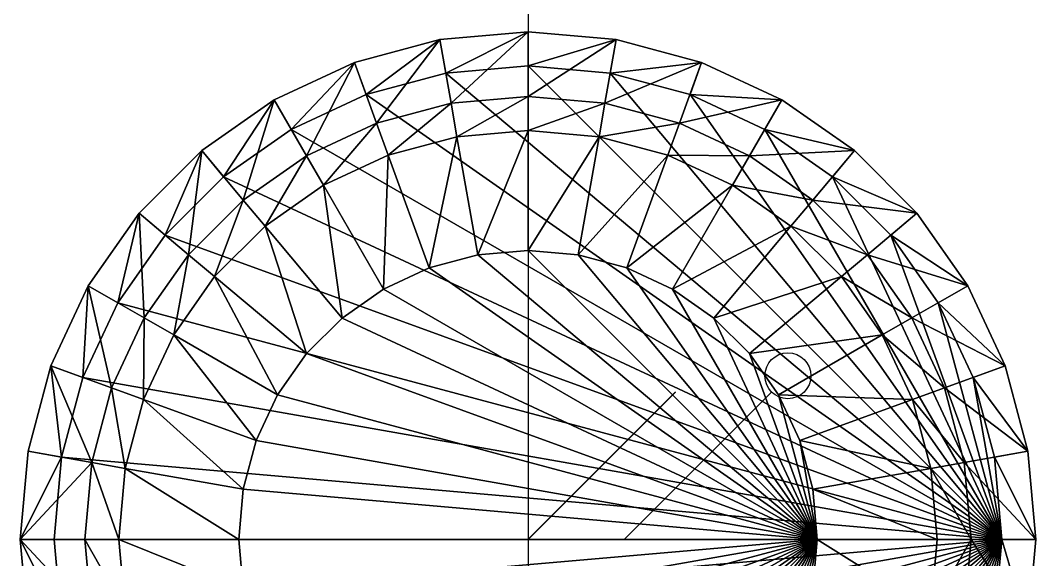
# Model space of a CAD drawing. Extents: x -9 to 600, y -23 to 65.
# Drawn here: x 271.93 to 272.527, y 33.172 to 33.489 of the extents above; entities that cross this region are included whole.
import ezdxf

# ---------------------------------------------------------------- set-up
doc = ezdxf.new("R2010")
doc.units = 0
doc.header["$LTSCALE"] = 0.8
doc.header["$MEASUREMENT"] = 0
doc.layers.get('0').update_dxf_attribs({"color": 3, "linetype": 'CONTINUOUS'})
for name, color, linetype in [('0_FIOS', 3, 'CONTINUOUS'), ('FILAMENTOS', 4, 'CONTINUOUS'), ('ilum', 2, 'CONTINUOUS'), ('iluminação', 2, 'CONTINUOUS')]:
    doc.layers.add(name, color=color, linetype=linetype)
doc.layers.add('DLX_LUM', color=7, linetype='CONTINUOUS', true_color=0xffd400)

# ---------------------------------------------------------------- blocks, each defined once
blk = doc.blocks.new('4393_1_0')
mesh = blk.add_polyface()
corners = [(-0.04836, 0.27427, 0.002), (-0.09525, 0.2617, 0.002), (-0.04836, 0.27427), (0, 0.2785, 0.002), (-0.04836, 0.27427, 0.002), (0, 0.2785), (-0.09525, 0.2617), (-0.09525, 0.2617, 0.002), (-0.13925, 0.24119, 0.002), (-0.04836, 0.27427), (0, 0.2785), (-0.04836, 0.27427, 0.002), (-0.09525, 0.2617), (-0.04836, 0.27427), (-0.09525, 0.2617, 0.002), (-0.13925, 0.24119), (-0.09525, 0.2617), (-0.13925, 0.24119, 0.002), (-0.0891, 0.24479, 0.02), (-0.0891, 0.24479, 0.01), (-0.13025, 0.2256, 0.02), (-0.04524, 0.25654, 0.02), (-0.04524, 0.25654, 0.01), (-0.0891, 0.24479, 0.02), (0, 0.2605, 0.02), (0, 0.2605, 0.01), (-0.04524, 0.25654, 0.02), (-0.04524, 0.25654, 0.01), (-0.04524, 0.25654, 0.02), (0, 0.2605, 0.01), (-0.0891, 0.24479, 0.01), (-0.0891, 0.24479, 0.02), (-0.04524, 0.25654, 0.01), (0, 0.2605, 0.02), (-0.04176, 0.23685, 0.02), (0, 0.2405, 0.02), (-0.04524, 0.25654, 0.02), (-0.08226, 0.226, 0.02), (-0.04176, 0.23685, 0.02), (-0.04524, 0.25654, 0.02), (-0.04176, 0.23685, 0.02), (0, 0.2605, 0.02), (-0.0891, 0.24479, 0.02), (-0.08226, 0.226, 0.02), (-0.04524, 0.25654, 0.02), (-0.14925, 0.25851, 0.01), (-0.14925, 0.25851), (-0.19187, 0.22866, 0.01), (-0.10209, 0.2805, 0.01), (-0.10209, 0.2805), (-0.14925, 0.25851, 0.01), (-0.05183, 0.29397, 0.01), (-0.05183, 0.29397), (-0.10209, 0.2805, 0.01), (0, 0.2985, 0.01), (0, 0.2985), (-0.05183, 0.29397, 0.01), (-0.05183, 0.29397), (-0.05183, 0.29397, 0.01), (0, 0.2985), (-0.10209, 0.2805), (-0.10209, 0.2805, 0.01), (-0.05183, 0.29397), (-0.14925, 0.25851), (-0.14925, 0.25851, 0.01), (-0.10209, 0.2805), (0, 0.2985, 0.01), (-0.04524, 0.25654, 0.01), (0, 0.2605, 0.01), (-0.05183, 0.29397, 0.01), (-0.0891, 0.24479, 0.01), (-0.04524, 0.25654, 0.01), (-0.10209, 0.2805, 0.01), (-0.13025, 0.2256, 0.01), (-0.0891, 0.24479, 0.01), (-0.05183, 0.29397, 0.01), (-0.04524, 0.25654, 0.01), (0, 0.2985, 0.01), (-0.10209, 0.2805, 0.01), (-0.0891, 0.24479, 0.01), (-0.05183, 0.29397, 0.01), (-0.14925, 0.25851, 0.01), (-0.13025, 0.2256, 0.01), (-0.10209, 0.2805, 0.01), (0, 0.2985), (0, 0.2785), (-0.04836, 0.27427), (-0.05183, 0.29397), (-0.04836, 0.27427), (-0.09525, 0.2617), (-0.10209, 0.2805), (-0.09525, 0.2617), (-0.13925, 0.24119), (-0.05183, 0.29397), (0, 0.2985), (-0.04836, 0.27427), (-0.10209, 0.2805), (-0.05183, 0.29397), (-0.09525, 0.2617), (-0.14925, 0.25851), (-0.10209, 0.2805), (-0.13925, 0.24119)]
mesh.append_faces([[corners[k] for k in face] for face in [(0, 1, 2), (3, 4, 5), (6, 7, 8), (9, 10, 11), (12, 13, 14), (15, 16, 17), (18, 19, 20), (21, 22, 23), (24, 25, 26), (27, 28, 29), (30, 31, 32), (33, 34, 35), (36, 37, 38), (39, 40, 41), (42, 43, 44), (45, 46, 47), (48, 49, 50), (51, 52, 53), (54, 55, 56), (57, 58, 59), (60, 61, 62), (63, 64, 65), (66, 67, 68), (69, 70, 71), (72, 73, 74), (75, 76, 77), (78, 79, 80), (81, 82, 83), (84, 85, 86), (87, 88, 89), (90, 91, 92), (93, 94, 95), (96, 97, 98), (99, 100, 101)]])
mesh = blk.add_polyface()
corners = [(0.04836, 0.27427, 0.002), (0, 0.2785, 0.002), (0.04836, 0.27427), (0.09525, 0.2617, 0.002), (0.04836, 0.27427, 0.002), (0.09525, 0.2617), (0.09525, 0.2617), (0.13925, 0.24119), (0.09525, 0.2617, 0.002), (0.04836, 0.27427), (0.09525, 0.2617), (0.04836, 0.27427, 0.002), (0, 0.2785), (0.04836, 0.27427), (0, 0.2785, 0.002), (0.05814, 0.15975, 0.063), (0.12025, 0.20828, 0.02), (0.08226, 0.226, 0.02), (0.02952, 0.16742, 0.063), (0.08226, 0.226, 0.02), (0.04176, 0.23685, 0.02), (0.02952, 0.16742, 0.063), (0.04176, 0.23685, 0.02), (0, 0.17, 0.063), (0.05814, 0.15975, 0.063), (0.08226, 0.226, 0.02), (0.02952, 0.16742, 0.063), (0.085, 0.14722, 0.063), (0.12025, 0.20828, 0.02), (0.05814, 0.15975, 0.063), (0.04524, 0.25654, 0.02), (0.04524, 0.25654, 0.01), (0, 0.2605, 0.02), (0.0891, 0.24479, 0.02), (0.0891, 0.24479, 0.01), (0.04524, 0.25654, 0.02), (0.0891, 0.24479, 0.01), (0.0891, 0.24479, 0.02), (0.13025, 0.2256, 0.01), (0.04524, 0.25654, 0.01), (0.04524, 0.25654, 0.02), (0.0891, 0.24479, 0.01), (0, 0.2605, 0.01), (0, 0.2605, 0.02), (0.04524, 0.25654, 0.01), (0.13025, 0.2256, 0.02), (0.08226, 0.226, 0.02), (0.12025, 0.20828, 0.02), (0.0891, 0.24479, 0.02), (0.04176, 0.23685, 0.02), (0.08226, 0.226, 0.02), (0.04524, 0.25654, 0.02), (0, 0.2405, 0.02), (0.04176, 0.23685, 0.02), (0.0891, 0.24479, 0.02), (0.08226, 0.226, 0.02), (0.13025, 0.2256, 0.02), (0.04524, 0.25654, 0.02), (0.04176, 0.23685, 0.02), (0.0891, 0.24479, 0.02), (0, 0.2605, 0.02), (0, 0.2405, 0.02), (0.04524, 0.25654, 0.02), (0.05183, 0.29397, 0.01), (0.05183, 0.29397), (0, 0.2985, 0.01), (0.10209, 0.2805, 0.01), (0.10209, 0.2805), (0.05183, 0.29397, 0.01), (0.05183, 0.29397), (0.05183, 0.29397, 0.01), (0.10209, 0.2805), (0, 0.2985), (0, 0.2985, 0.01), (0.05183, 0.29397), (0.10209, 0.2805, 0.01), (0.04524, 0.25654, 0.01), (0.0891, 0.24479, 0.01), (0.05183, 0.29397, 0.01), (0, 0.2605, 0.01), (0.04524, 0.25654, 0.01), (0.10209, 0.2805, 0.01), (0.0891, 0.24479, 0.01), (0.14925, 0.25851, 0.01), (0.05183, 0.29397, 0.01), (0.04524, 0.25654, 0.01), (0.10209, 0.2805, 0.01), (0, 0.2985, 0.01), (0, 0.2605, 0.01), (0.05183, 0.29397, 0.01), (0.10209, 0.2805), (0.09525, 0.2617), (0.04836, 0.27427), (0.05183, 0.29397), (0.04836, 0.27427), (0, 0.2785), (0.05183, 0.29397), (0.10209, 0.2805), (0.04836, 0.27427), (0, 0.2985), (0.05183, 0.29397), (0, 0.2785)]
mesh.append_faces([[corners[k] for k in face] for face in [(0, 1, 2), (3, 4, 5), (6, 7, 8), (9, 10, 11), (12, 13, 14), (15, 16, 17), (18, 19, 20), (21, 22, 23), (24, 25, 26), (27, 28, 29), (30, 31, 32), (33, 34, 35), (36, 37, 38), (39, 40, 41), (42, 43, 44), (45, 46, 47), (48, 49, 50), (51, 52, 53), (54, 55, 56), (57, 58, 59), (60, 61, 62), (63, 64, 65), (66, 67, 68), (69, 70, 71), (72, 73, 74), (75, 76, 77), (78, 79, 80), (81, 82, 83), (84, 85, 86), (87, 88, 89), (90, 91, 92), (93, 94, 95), (96, 97, 98), (99, 100, 101)]])
mesh = blk.add_polyface()
corners = [(0.13925, 0.24119, 0.002), (0.09525, 0.2617, 0.002), (0.13925, 0.24119), (0.17902, 0.21334, 0.002), (0.13925, 0.24119, 0.002), (0.17902, 0.21334), (0.21334, 0.17902, 0.002), (0.17902, 0.21334, 0.002), (0.21334, 0.17902), (0.17902, 0.21334), (0.21334, 0.17902), (0.17902, 0.21334, 0.002), (0.13925, 0.24119), (0.17902, 0.21334), (0.13925, 0.24119, 0.002), (0.085, 0.14722, 0.063), (0.15459, 0.18423, 0.02), (0.12025, 0.20828, 0.02), (0.13025, 0.2256, 0.02), (0.13025, 0.2256, 0.01), (0.0891, 0.24479, 0.02), (0.16745, 0.19955, 0.02), (0.16745, 0.19955, 0.01), (0.13025, 0.2256, 0.02), (0.19955, 0.16745, 0.02), (0.19955, 0.16745, 0.01), (0.16745, 0.19955, 0.02), (0.16745, 0.19955, 0.01), (0.16745, 0.19955, 0.02), (0.19955, 0.16745, 0.01), (0.13025, 0.2256, 0.01), (0.13025, 0.2256, 0.02), (0.16745, 0.19955, 0.01), (0.16745, 0.19955, 0.02), (0.12025, 0.20828, 0.02), (0.15459, 0.18423, 0.02), (0.16745, 0.19955, 0.02), (0.15459, 0.18423, 0.02), (0.19955, 0.16745, 0.02), (0.13025, 0.2256, 0.02), (0.12025, 0.20828, 0.02), (0.16745, 0.19955, 0.02), (0.14925, 0.25851, 0.01), (0.14925, 0.25851), (0.10209, 0.2805, 0.01), (0.19187, 0.22866, 0.01), (0.19187, 0.22866), (0.14925, 0.25851, 0.01), (0.22866, 0.19187, 0.01), (0.22866, 0.19187), (0.19187, 0.22866, 0.01), (0.22866, 0.19187), (0.22866, 0.19187, 0.01), (0.25851, 0.14925), (0.19187, 0.22866), (0.19187, 0.22866, 0.01), (0.22866, 0.19187), (0.14925, 0.25851), (0.14925, 0.25851, 0.01), (0.19187, 0.22866), (0.10209, 0.2805), (0.10209, 0.2805, 0.01), (0.14925, 0.25851), (0.22866, 0.19187, 0.01), (0.16745, 0.19955, 0.01), (0.19955, 0.16745, 0.01), (0.19187, 0.22866, 0.01), (0.13025, 0.2256, 0.01), (0.16745, 0.19955, 0.01), (0.22866, 0.19187, 0.01), (0.19955, 0.16745, 0.01), (0.25851, 0.14925, 0.01), (0.14925, 0.25851, 0.01), (0.0891, 0.24479, 0.01), (0.13025, 0.2256, 0.01), (0.19187, 0.22866, 0.01), (0.16745, 0.19955, 0.01), (0.22866, 0.19187, 0.01), (0.14925, 0.25851, 0.01), (0.13025, 0.2256, 0.01), (0.19187, 0.22866, 0.01), (0.22866, 0.19187), (0.21334, 0.17902), (0.17902, 0.21334), (0.19187, 0.22866), (0.17902, 0.21334), (0.13925, 0.24119), (0.22866, 0.19187), (0.25851, 0.14925), (0.21334, 0.17902), (0.14925, 0.25851), (0.13925, 0.24119), (0.09525, 0.2617), (0.19187, 0.22866), (0.22866, 0.19187), (0.17902, 0.21334), (0.14925, 0.25851), (0.19187, 0.22866), (0.13925, 0.24119), (0.10209, 0.2805), (0.14925, 0.25851), (0.09525, 0.2617)]
mesh.append_faces([[corners[k] for k in face] for face in [(0, 1, 2), (3, 4, 5), (6, 7, 8), (9, 10, 11), (12, 13, 14), (15, 16, 17), (18, 19, 20), (21, 22, 23), (24, 25, 26), (27, 28, 29), (30, 31, 32), (33, 34, 35), (36, 37, 38), (39, 40, 41), (42, 43, 44), (45, 46, 47), (48, 49, 50), (51, 52, 53), (54, 55, 56), (57, 58, 59), (60, 61, 62), (63, 64, 65), (66, 67, 68), (69, 70, 71), (72, 73, 74), (75, 76, 77), (78, 79, 80), (81, 82, 83), (84, 85, 86), (87, 88, 89), (90, 91, 92), (93, 94, 95), (96, 97, 98), (99, 100, 101)]])
mesh = blk.add_polyface()
corners = [(-0.24119, 0.13925), (-0.24119, 0.13925, 0.002), (-0.2617, 0.09525, 0.002), (-0.21334, 0.17902), (-0.21334, 0.17902, 0.002), (-0.24119, 0.13925, 0.002), (-0.17902, 0.21334), (-0.17902, 0.21334, 0.002), (-0.21334, 0.17902, 0.002), (-0.21334, 0.17902), (-0.17902, 0.21334), (-0.21334, 0.17902, 0.002), (-0.24119, 0.13925), (-0.21334, 0.17902), (-0.24119, 0.13925, 0.002), (-0.14722, 0.085, 0.063), (-0.18423, 0.15459, 0.02), (-0.20828, 0.12025, 0.02), (-0.2256, 0.13025, 0.02), (-0.2256, 0.13025, 0.01), (-0.24479, 0.0891, 0.02), (-0.19955, 0.16745, 0.02), (-0.19955, 0.16745, 0.01), (-0.2256, 0.13025, 0.02), (-0.16745, 0.19955, 0.02), (-0.16745, 0.19955, 0.01), (-0.19955, 0.16745, 0.02), (-0.19955, 0.16745, 0.01), (-0.19955, 0.16745, 0.02), (-0.16745, 0.19955, 0.01), (-0.2256, 0.13025, 0.01), (-0.2256, 0.13025, 0.02), (-0.19955, 0.16745, 0.01), (-0.19955, 0.16745, 0.02), (-0.20828, 0.12025, 0.02), (-0.18423, 0.15459, 0.02), (-0.19955, 0.16745, 0.02), (-0.18423, 0.15459, 0.02), (-0.16745, 0.19955, 0.02), (-0.2256, 0.13025, 0.02), (-0.20828, 0.12025, 0.02), (-0.19955, 0.16745, 0.02), (-0.25851, 0.14925, 0.01), (-0.25851, 0.14925), (-0.2805, 0.10209, 0.01), (-0.22866, 0.19187, 0.01), (-0.22866, 0.19187), (-0.25851, 0.14925, 0.01), (-0.19187, 0.22866, 0.01), (-0.19187, 0.22866), (-0.22866, 0.19187, 0.01), (-0.19187, 0.22866), (-0.19187, 0.22866, 0.01), (-0.14925, 0.25851), (-0.22866, 0.19187), (-0.22866, 0.19187, 0.01), (-0.19187, 0.22866), (-0.25851, 0.14925), (-0.25851, 0.14925, 0.01), (-0.22866, 0.19187), (-0.2805, 0.10209), (-0.2805, 0.10209, 0.01), (-0.25851, 0.14925), (-0.25851, 0.14925, 0.01), (-0.2256, 0.13025, 0.01), (-0.22866, 0.19187, 0.01), (-0.19187, 0.22866, 0.01), (-0.19955, 0.16745, 0.01), (-0.16745, 0.19955, 0.01), (-0.22866, 0.19187, 0.01), (-0.2256, 0.13025, 0.01), (-0.19955, 0.16745, 0.01), (-0.25851, 0.14925, 0.01), (-0.24479, 0.0891, 0.01), (-0.2256, 0.13025, 0.01), (-0.22866, 0.19187, 0.01), (-0.19955, 0.16745, 0.01), (-0.19187, 0.22866, 0.01), (-0.2805, 0.10209, 0.01), (-0.24479, 0.0891, 0.01), (-0.25851, 0.14925, 0.01), (-0.2805, 0.10209), (-0.25851, 0.14925), (-0.2617, 0.09525), (-0.19187, 0.22866), (-0.17902, 0.21334), (-0.21334, 0.17902), (-0.22866, 0.19187), (-0.21334, 0.17902), (-0.24119, 0.13925), (-0.19187, 0.22866), (-0.14925, 0.25851), (-0.17902, 0.21334), (-0.25851, 0.14925), (-0.24119, 0.13925), (-0.2617, 0.09525), (-0.22866, 0.19187), (-0.19187, 0.22866), (-0.21334, 0.17902), (-0.25851, 0.14925), (-0.22866, 0.19187), (-0.24119, 0.13925)]
mesh.append_faces([[corners[k] for k in face] for face in [(0, 1, 2), (3, 4, 5), (6, 7, 8), (9, 10, 11), (12, 13, 14), (15, 16, 17), (18, 19, 20), (21, 22, 23), (24, 25, 26), (27, 28, 29), (30, 31, 32), (33, 34, 35), (36, 37, 38), (39, 40, 41), (42, 43, 44), (45, 46, 47), (48, 49, 50), (51, 52, 53), (54, 55, 56), (57, 58, 59), (60, 61, 62), (63, 64, 65), (66, 67, 68), (69, 70, 71), (72, 73, 74), (75, 76, 77), (78, 79, 80), (81, 82, 83), (84, 85, 86), (87, 88, 89), (90, 91, 92), (93, 94, 95), (96, 97, 98), (99, 100, 101)]])
mesh = blk.add_polyface()
corners = [(-0.13925, 0.24119), (-0.13925, 0.24119, 0.002), (-0.17902, 0.21334, 0.002), (-0.17902, 0.21334), (-0.13925, 0.24119), (-0.17902, 0.21334, 0.002), (0, 0.17, 0.063), (0.04176, 0.23685, 0.02), (0, 0.2405, 0.02), (-0.02952, 0.16742, 0.063), (0, 0.2405, 0.02), (-0.04176, 0.23685, 0.02), (-0.05814, 0.15975, 0.063), (-0.04176, 0.23685, 0.02), (-0.08226, 0.226, 0.02), (-0.085, 0.14722, 0.063), (-0.08226, 0.226, 0.02), (-0.12025, 0.20828, 0.02), (-0.10927, 0.13023, 0.063), (-0.12025, 0.20828, 0.02), (-0.15459, 0.18423, 0.02), (-0.13023, 0.10927, 0.063), (-0.15459, 0.18423, 0.02), (-0.18423, 0.15459, 0.02), (-0.14722, 0.085, 0.063), (-0.20828, 0.12025, 0.02), (-0.15975, 0.05814, 0.063), (-0.13023, 0.10927, 0.063), (-0.18423, 0.15459, 0.02), (-0.14722, 0.085, 0.063), (-0.10927, 0.13023, 0.063), (-0.15459, 0.18423, 0.02), (-0.13023, 0.10927, 0.063), (-0.085, 0.14722, 0.063), (-0.12025, 0.20828, 0.02), (-0.10927, 0.13023, 0.063), (-0.05814, 0.15975, 0.063), (-0.08226, 0.226, 0.02), (-0.085, 0.14722, 0.063), (-0.02952, 0.16742, 0.063), (-0.04176, 0.23685, 0.02), (-0.05814, 0.15975, 0.063), (0, 0.17, 0.063), (0, 0.2405, 0.02), (-0.02952, 0.16742, 0.063), (-0.085, 0.14722, 0.063), (0.17, 0, 0.063), (-0.05814, 0.15975, 0.063), (-0.10927, 0.13023, 0.063), (0.17, 0, 0.063), (-0.085, 0.14722, 0.063), (-0.13023, 0.10927, 0.063), (0.17, 0, 0.063), (-0.10927, 0.13023, 0.063), (-0.14722, 0.085, 0.063), (0.17, 0, 0.063), (-0.13023, 0.10927, 0.063), (-0.15975, 0.05814, 0.063), (0.17, 0, 0.063), (-0.14722, 0.085, 0.063), (-0.16742, 0.02952, 0.063), (0.17, 0, 0.063), (-0.15975, 0.05814, 0.063), (-0.17, 0, 0.063), (0.17, 0, 0.063), (-0.16742, 0.02952, 0.063), (-0.16742, -0.02952, 0.063), (0.17, 0, 0.063), (-0.17, 0, 0.063), (-0.13025, 0.2256, 0.02), (-0.13025, 0.2256, 0.01), (-0.16745, 0.19955, 0.02), (-0.13025, 0.2256, 0.01), (-0.13025, 0.2256, 0.02), (-0.0891, 0.24479, 0.01), (-0.16745, 0.19955, 0.01), (-0.16745, 0.19955, 0.02), (-0.13025, 0.2256, 0.01), (-0.0891, 0.24479, 0.02), (-0.12025, 0.20828, 0.02), (-0.08226, 0.226, 0.02), (-0.13025, 0.2256, 0.02), (-0.15459, 0.18423, 0.02), (-0.12025, 0.20828, 0.02), (-0.16745, 0.19955, 0.02), (-0.18423, 0.15459, 0.02), (-0.15459, 0.18423, 0.02), (-0.13025, 0.2256, 0.02), (-0.12025, 0.20828, 0.02), (-0.0891, 0.24479, 0.02), (-0.16745, 0.19955, 0.02), (-0.15459, 0.18423, 0.02), (-0.13025, 0.2256, 0.02), (-0.14925, 0.25851, 0.01), (-0.16745, 0.19955, 0.01), (-0.13025, 0.2256, 0.01), (-0.19187, 0.22866, 0.01), (-0.16745, 0.19955, 0.01), (-0.14925, 0.25851, 0.01), (-0.14925, 0.25851), (-0.13925, 0.24119), (-0.17902, 0.21334)]
mesh.append_faces([[corners[k] for k in face] for face in [(0, 1, 2), (3, 4, 5), (6, 7, 8), (9, 10, 11), (12, 13, 14), (15, 16, 17), (18, 19, 20), (21, 22, 23), (24, 25, 26), (27, 28, 29), (30, 31, 32), (33, 34, 35), (36, 37, 38), (39, 40, 41), (42, 43, 44), (45, 46, 47), (48, 49, 50), (51, 52, 53), (54, 55, 56), (57, 58, 59), (60, 61, 62), (63, 64, 65), (66, 67, 68), (69, 70, 71), (72, 73, 74), (75, 76, 77), (78, 79, 80), (81, 82, 83), (84, 85, 86), (87, 88, 89), (90, 91, 92), (93, 94, 95), (96, 97, 98), (99, 100, 101)]])
mesh = blk.add_polyface()
corners = [(0.2617, 0.09525, 0.002), (0.24119, 0.13925, 0.002), (0.2617, 0.09525), (0.27427, 0.04836, 0.002), (0.2617, 0.09525, 0.002), (0.27427, 0.04836), (0.2785, 0, 0.002), (0.27427, 0.04836, 0.002), (0.2785, 0), (0.27427, 0.04836), (0.2785, 0), (0.27427, 0.04836, 0.002), (0.2617, 0.09525), (0.27427, 0.04836), (0.2617, 0.09525, 0.002), (0.24119, 0.13925), (0.2617, 0.09525), (0.24119, 0.13925, 0.002), (0.24479, 0.0891, 0.02), (0.24479, 0.0891, 0.01), (0.2256, 0.13025, 0.02), (0.25654, 0.04524, 0.02), (0.25654, 0.04524, 0.01), (0.24479, 0.0891, 0.02), (0.2605, 0, 0.02), (0.2605, 0, 0.01), (0.25654, 0.04524, 0.02), (0.25654, 0.04524, 0.01), (0.25654, 0.04524, 0.02), (0.2605, 0, 0.01), (0.24479, 0.0891, 0.01), (0.24479, 0.0891, 0.02), (0.25654, 0.04524, 0.01), (0.23685, 0.04176, 0.02), (0.25654, 0.04524, 0.02), (0.226, 0.08226, 0.02), (0.2605, 0, 0.02), (0.23685, 0.04176, 0.02), (0.2405, 0, 0.02), (0.25654, 0.04524, 0.02), (0.23685, 0.04176, 0.02), (0.2605, 0, 0.02), (0.24479, 0.0891, 0.02), (0.226, 0.08226, 0.02), (0.25654, 0.04524, 0.02), (0.25851, 0.14925, 0.01), (0.25851, 0.14925), (0.22866, 0.19187, 0.01), (0.2805, 0.10209, 0.01), (0.2805, 0.10209), (0.25851, 0.14925, 0.01), (0.29397, 0.05183, 0.01), (0.29397, 0.05183), (0.2805, 0.10209, 0.01), (0.2985, 0, 0.01), (0.2985, 0), (0.29397, 0.05183, 0.01), (0.29397, 0.05183), (0.29397, 0.05183, 0.01), (0.2985, 0), (0.2805, 0.10209), (0.2805, 0.10209, 0.01), (0.29397, 0.05183), (0.25851, 0.14925), (0.25851, 0.14925, 0.01), (0.2805, 0.10209), (0.2985, 0, 0.01), (0.25654, 0.04524, 0.01), (0.2605, 0, 0.01), (0.29397, 0.05183, 0.01), (0.24479, 0.0891, 0.01), (0.25654, 0.04524, 0.01), (0.2805, 0.10209, 0.01), (0.2256, 0.13025, 0.01), (0.24479, 0.0891, 0.01), (0.29397, 0.05183, 0.01), (0.25654, 0.04524, 0.01), (0.2985, 0, 0.01), (0.2805, 0.10209, 0.01), (0.24479, 0.0891, 0.01), (0.29397, 0.05183, 0.01), (0.25851, 0.14925, 0.01), (0.2256, 0.13025, 0.01), (0.2805, 0.10209, 0.01), (0.2985, 0), (0.2785, 0), (0.27427, 0.04836), (0.29397, 0.05183), (0.27427, 0.04836), (0.2617, 0.09525), (0.2805, 0.10209), (0.2617, 0.09525), (0.24119, 0.13925), (0.29397, 0.05183), (0.2985, 0), (0.27427, 0.04836), (0.2805, 0.10209), (0.29397, 0.05183), (0.2617, 0.09525), (0.25851, 0.14925), (0.2805, 0.10209), (0.24119, 0.13925)]
mesh.append_faces([[corners[k] for k in face] for face in [(0, 1, 2), (3, 4, 5), (6, 7, 8), (9, 10, 11), (12, 13, 14), (15, 16, 17), (18, 19, 20), (21, 22, 23), (24, 25, 26), (27, 28, 29), (30, 31, 32), (33, 34, 35), (36, 37, 38), (39, 40, 41), (42, 43, 44), (45, 46, 47), (48, 49, 50), (51, 52, 53), (54, 55, 56), (57, 58, 59), (60, 61, 62), (63, 64, 65), (66, 67, 68), (69, 70, 71), (72, 73, 74), (75, 76, 77), (78, 79, 80), (81, 82, 83), (84, 85, 86), (87, 88, 89), (90, 91, 92), (93, 94, 95), (96, 97, 98), (99, 100, 101)]])
mesh = blk.add_polyface()
corners = [(0.24119, 0.13925, 0.002), (0.21334, 0.17902, 0.002), (0.24119, 0.13925), (0.21334, 0.17902), (0.24119, 0.13925), (0.21334, 0.17902, 0.002), (0.16742, 0.02952, 0.063), (0.2405, 0, 0.02), (0.23685, 0.04176, 0.02), (0.15975, 0.05814, 0.063), (0.23685, 0.04176, 0.02), (0.226, 0.08226, 0.02), (0.14722, 0.085, 0.063), (0.226, 0.08226, 0.02), (0.20828, 0.12025, 0.02), (0.13023, 0.10927, 0.063), (0.20828, 0.12025, 0.02), (0.18423, 0.15459, 0.02), (0.10927, 0.13023, 0.063), (0.18423, 0.15459, 0.02), (0.15459, 0.18423, 0.02), (0.10927, 0.13023, 0.063), (0.15459, 0.18423, 0.02), (0.085, 0.14722, 0.063), (0.13023, 0.10927, 0.063), (0.18423, 0.15459, 0.02), (0.10927, 0.13023, 0.063), (0.14722, 0.085, 0.063), (0.20828, 0.12025, 0.02), (0.13023, 0.10927, 0.063), (0.15975, 0.05814, 0.063), (0.226, 0.08226, 0.02), (0.14722, 0.085, 0.063), (0.16742, 0.02952, 0.063), (0.23685, 0.04176, 0.02), (0.15975, 0.05814, 0.063), (0.17, 0, 0.063), (0.2405, 0, 0.02), (0.16742, 0.02952, 0.063), (0.15975, 0.05814, 0.063), (0.17, 0, 0.063), (0.16742, 0.02952, 0.063), (0.14722, 0.085, 0.063), (0.17, 0, 0.063), (0.15975, 0.05814, 0.063), (0.13023, 0.10927, 0.063), (0.17, 0, 0.063), (0.14722, 0.085, 0.063), (0.10927, 0.13023, 0.063), (0.17, 0, 0.063), (0.13023, 0.10927, 0.063), (0.085, 0.14722, 0.063), (0.17, 0, 0.063), (0.10927, 0.13023, 0.063), (0.05814, 0.15975, 0.063), (0.17, 0, 0.063), (0.085, 0.14722, 0.063), (0.02952, 0.16742, 0.063), (0.17, 0, 0.063), (0.05814, 0.15975, 0.063), (0, 0.17, 0.063), (0.17, 0, 0.063), (0.02952, 0.16742, 0.063), (-0.02952, 0.16742, 0.063), (0.17, 0, 0.063), (0, 0.17, 0.063), (-0.05814, 0.15975, 0.063), (0.17, 0, 0.063), (-0.02952, 0.16742, 0.063), (0.2256, 0.13025, 0.02), (0.2256, 0.13025, 0.01), (0.19955, 0.16745, 0.02), (0.2256, 0.13025, 0.01), (0.2256, 0.13025, 0.02), (0.24479, 0.0891, 0.01), (0.19955, 0.16745, 0.01), (0.19955, 0.16745, 0.02), (0.2256, 0.13025, 0.01), (0.24479, 0.0891, 0.02), (0.20828, 0.12025, 0.02), (0.226, 0.08226, 0.02), (0.2256, 0.13025, 0.02), (0.18423, 0.15459, 0.02), (0.20828, 0.12025, 0.02), (0.19955, 0.16745, 0.02), (0.15459, 0.18423, 0.02), (0.18423, 0.15459, 0.02), (0.2256, 0.13025, 0.02), (0.20828, 0.12025, 0.02), (0.24479, 0.0891, 0.02), (0.19955, 0.16745, 0.02), (0.18423, 0.15459, 0.02), (0.2256, 0.13025, 0.02), (0.25851, 0.14925, 0.01), (0.19955, 0.16745, 0.01), (0.2256, 0.13025, 0.01), (0.25851, 0.14925), (0.24119, 0.13925), (0.21334, 0.17902)]
mesh.append_faces([[corners[k] for k in face] for face in [(0, 1, 2), (3, 4, 5), (6, 7, 8), (9, 10, 11), (12, 13, 14), (15, 16, 17), (18, 19, 20), (21, 22, 23), (24, 25, 26), (27, 28, 29), (30, 31, 32), (33, 34, 35), (36, 37, 38), (39, 40, 41), (42, 43, 44), (45, 46, 47), (48, 49, 50), (51, 52, 53), (54, 55, 56), (57, 58, 59), (60, 61, 62), (63, 64, 65), (66, 67, 68), (69, 70, 71), (72, 73, 74), (75, 76, 77), (78, 79, 80), (81, 82, 83), (84, 85, 86), (87, 88, 89), (90, 91, 92), (93, 94, 95), (96, 97, 98)]])
mesh = blk.add_polyface()
corners = [(-0.27427, 0.04836), (-0.27427, 0.04836, 0.002), (-0.2785, 0, 0.002), (-0.2617, 0.09525), (-0.2617, 0.09525, 0.002), (-0.27427, 0.04836, 0.002), (-0.2617, 0.09525), (-0.24119, 0.13925), (-0.2617, 0.09525, 0.002), (-0.27427, 0.04836), (-0.2617, 0.09525), (-0.27427, 0.04836, 0.002), (-0.2785, 0), (-0.27427, 0.04836), (-0.2785, 0, 0.002), (-0.15975, 0.05814, 0.063), (-0.20828, 0.12025, 0.02), (-0.226, 0.08226, 0.02), (-0.16742, 0.02952, 0.063), (-0.226, 0.08226, 0.02), (-0.23685, 0.04176, 0.02), (-0.17, 0, 0.063), (-0.23685, 0.04176, 0.02), (-0.2405, 0, 0.02), (-0.16742, 0.02952, 0.063), (-0.23685, 0.04176, 0.02), (-0.17, 0, 0.063), (-0.15975, 0.05814, 0.063), (-0.226, 0.08226, 0.02), (-0.16742, 0.02952, 0.063), (-0.25654, 0.04524, 0.02), (-0.25654, 0.04524, 0.01), (-0.2605, 0, 0.02), (-0.24479, 0.0891, 0.02), (-0.24479, 0.0891, 0.01), (-0.25654, 0.04524, 0.02), (-0.24479, 0.0891, 0.01), (-0.24479, 0.0891, 0.02), (-0.2256, 0.13025, 0.01), (-0.25654, 0.04524, 0.01), (-0.25654, 0.04524, 0.02), (-0.24479, 0.0891, 0.01), (-0.2605, 0, 0.01), (-0.2605, 0, 0.02), (-0.25654, 0.04524, 0.01), (-0.25654, 0.04524, 0.02), (-0.2605, 0, 0.02), (-0.2405, 0, 0.02), (-0.2256, 0.13025, 0.02), (-0.226, 0.08226, 0.02), (-0.20828, 0.12025, 0.02), (-0.24479, 0.0891, 0.02), (-0.23685, 0.04176, 0.02), (-0.226, 0.08226, 0.02), (-0.25654, 0.04524, 0.02), (-0.2405, 0, 0.02), (-0.23685, 0.04176, 0.02), (-0.24479, 0.0891, 0.02), (-0.226, 0.08226, 0.02), (-0.2256, 0.13025, 0.02), (-0.25654, 0.04524, 0.02), (-0.23685, 0.04176, 0.02), (-0.24479, 0.0891, 0.02), (-0.29397, 0.05183, 0.01), (-0.29397, 0.05183), (-0.2985, 0, 0.01), (-0.2805, 0.10209, 0.01), (-0.2805, 0.10209), (-0.29397, 0.05183, 0.01), (-0.29397, 0.05183), (-0.29397, 0.05183, 0.01), (-0.2805, 0.10209), (-0.2985, 0), (-0.2985, 0, 0.01), (-0.29397, 0.05183), (-0.25654, 0.04524, 0.01), (-0.2985, 0, 0.01), (-0.2605, 0, 0.01), (-0.29397, 0.05183, 0.01), (-0.2985, 0, 0.01), (-0.25654, 0.04524, 0.01), (-0.2805, 0.10209, 0.01), (-0.25654, 0.04524, 0.01), (-0.24479, 0.0891, 0.01), (-0.29397, 0.05183, 0.01), (-0.25654, 0.04524, 0.01), (-0.2805, 0.10209, 0.01), (-0.27427, 0.04836), (-0.2785, 0), (-0.2985, 0), (-0.29397, 0.05183), (-0.27427, 0.04836), (-0.2985, 0), (-0.2805, 0.10209), (-0.2617, 0.09525), (-0.27427, 0.04836), (-0.29397, 0.05183), (-0.2805, 0.10209), (-0.27427, 0.04836)]
mesh.append_faces([[corners[k] for k in face] for face in [(0, 1, 2), (3, 4, 5), (6, 7, 8), (9, 10, 11), (12, 13, 14), (15, 16, 17), (18, 19, 20), (21, 22, 23), (24, 25, 26), (27, 28, 29), (30, 31, 32), (33, 34, 35), (36, 37, 38), (39, 40, 41), (42, 43, 44), (45, 46, 47), (48, 49, 50), (51, 52, 53), (54, 55, 56), (57, 58, 59), (60, 61, 62), (63, 64, 65), (66, 67, 68), (69, 70, 71), (72, 73, 74), (75, 76, 77), (78, 79, 80), (81, 82, 83), (84, 85, 86), (87, 88, 89), (90, 91, 92), (93, 94, 95), (96, 97, 98)]])
mesh = blk.add_polyface()
corners = [(-0.2617, -0.09525), (-0.2617, -0.09525, 0.002), (-0.24119, -0.13925, 0.002), (-0.27427, -0.04836), (-0.27427, -0.04836, 0.002), (-0.2617, -0.09525, 0.002), (-0.2785, 0), (-0.2785, 0, 0.002), (-0.27427, -0.04836, 0.002), (-0.27427, -0.04836), (-0.2785, 0), (-0.27427, -0.04836, 0.002), (-0.2617, -0.09525), (-0.27427, -0.04836), (-0.2617, -0.09525, 0.002), (-0.16742, -0.02952, 0.063), (-0.2405, 0, 0.02), (-0.23685, -0.04176, 0.02), (-0.15975, -0.05814, 0.063), (-0.23685, -0.04176, 0.02), (-0.226, -0.08226, 0.02), (-0.14722, -0.085, 0.063), (-0.226, -0.08226, 0.02), (-0.20828, -0.12025, 0.02), (-0.15975, -0.05814, 0.063), (-0.226, -0.08226, 0.02), (-0.14722, -0.085, 0.063), (-0.16742, -0.02952, 0.063), (-0.23685, -0.04176, 0.02), (-0.15975, -0.05814, 0.063), (-0.17, 0, 0.063), (-0.2405, 0, 0.02), (-0.16742, -0.02952, 0.063), (-0.24479, -0.0891, 0.02), (-0.24479, -0.0891, 0.01), (-0.2256, -0.13025, 0.02), (-0.25654, -0.04524, 0.02), (-0.25654, -0.04524, 0.01), (-0.24479, -0.0891, 0.02), (-0.2605, 0, 0.02), (-0.2605, 0, 0.01), (-0.25654, -0.04524, 0.02), (-0.25654, -0.04524, 0.01), (-0.25654, -0.04524, 0.02), (-0.2605, 0, 0.01), (-0.24479, -0.0891, 0.01), (-0.24479, -0.0891, 0.02), (-0.25654, -0.04524, 0.01), (-0.2605, 0, 0.02), (-0.23685, -0.04176, 0.02), (-0.2405, 0, 0.02), (-0.25654, -0.04524, 0.02), (-0.226, -0.08226, 0.02), (-0.23685, -0.04176, 0.02), (-0.24479, -0.0891, 0.02), (-0.20828, -0.12025, 0.02), (-0.226, -0.08226, 0.02), (-0.25654, -0.04524, 0.02), (-0.23685, -0.04176, 0.02), (-0.2605, 0, 0.02), (-0.24479, -0.0891, 0.02), (-0.226, -0.08226, 0.02), (-0.25654, -0.04524, 0.02), (-0.29397, -0.05183, 0.01), (-0.29397, -0.05183), (-0.2805, -0.10209, 0.01), (-0.2985, 0, 0.01), (-0.2985, 0), (-0.29397, -0.05183, 0.01), (-0.29397, -0.05183), (-0.29397, -0.05183, 0.01), (-0.2985, 0), (-0.2805, -0.10209), (-0.2805, -0.10209, 0.01), (-0.29397, -0.05183), (-0.25654, -0.04524, 0.01), (-0.29397, -0.05183, 0.01), (-0.24479, -0.0891, 0.01), (-0.2605, 0, 0.01), (-0.2985, 0, 0.01), (-0.25654, -0.04524, 0.01), (-0.2805, -0.10209, 0.01), (-0.2256, -0.13025, 0.01), (-0.24479, -0.0891, 0.01), (-0.29397, -0.05183, 0.01), (-0.25654, -0.04524, 0.01), (-0.2985, 0, 0.01), (-0.2805, -0.10209, 0.01), (-0.24479, -0.0891, 0.01), (-0.29397, -0.05183, 0.01), (-0.2785, 0), (-0.27427, -0.04836), (-0.2985, 0), (-0.29397, -0.05183), (-0.27427, -0.04836), (-0.2617, -0.09525), (-0.29397, -0.05183), (-0.2985, 0), (-0.27427, -0.04836), (-0.2805, -0.10209), (-0.29397, -0.05183), (-0.2617, -0.09525)]
mesh.append_faces([[corners[k] for k in face] for face in [(0, 1, 2), (3, 4, 5), (6, 7, 8), (9, 10, 11), (12, 13, 14), (15, 16, 17), (18, 19, 20), (21, 22, 23), (24, 25, 26), (27, 28, 29), (30, 31, 32), (33, 34, 35), (36, 37, 38), (39, 40, 41), (42, 43, 44), (45, 46, 47), (48, 49, 50), (51, 52, 53), (54, 55, 56), (57, 58, 59), (60, 61, 62), (63, 64, 65), (66, 67, 68), (69, 70, 71), (72, 73, 74), (75, 76, 77), (78, 79, 80), (81, 82, 83), (84, 85, 86), (87, 88, 89), (90, 91, 92), (93, 94, 95), (96, 97, 98), (99, 100, 101)]])
mesh = blk.add_polyface()
corners = [(0.21334, -0.17902), (0.21334, -0.17902, 0.002), (0.24119, -0.13925, 0.002), (0.24119, -0.13925), (0.21334, -0.17902), (0.24119, -0.13925, 0.002), (0.13023, -0.10927, 0.063), (0.15459, -0.18423, 0.02), (0.18423, -0.15459, 0.02), (0.14722, -0.085, 0.063), (0.18423, -0.15459, 0.02), (0.20828, -0.12025, 0.02), (0.15975, -0.05814, 0.063), (0.20828, -0.12025, 0.02), (0.226, -0.08226, 0.02), (0.16742, -0.02952, 0.063), (0.226, -0.08226, 0.02), (0.23685, -0.04176, 0.02), (0.17, 0, 0.063), (0.23685, -0.04176, 0.02), (0.2405, 0, 0.02), (0.16742, -0.02952, 0.063), (0.23685, -0.04176, 0.02), (0.17, 0, 0.063), (0.15975, -0.05814, 0.063), (0.226, -0.08226, 0.02), (0.16742, -0.02952, 0.063), (0.14722, -0.085, 0.063), (0.20828, -0.12025, 0.02), (0.15975, -0.05814, 0.063), (0.13023, -0.10927, 0.063), (0.18423, -0.15459, 0.02), (0.14722, -0.085, 0.063), (0.10927, -0.13023, 0.063), (0.15459, -0.18423, 0.02), (0.13023, -0.10927, 0.063), (0.085, -0.14722, 0.063), (0.12025, -0.20828, 0.02), (0.10927, -0.13023, 0.063), (-0.02952, -0.16742, 0.063), (0.17, 0, 0.063), (-0.05814, -0.15975, 0.063), (0, -0.17, 0.063), (0.17, 0, 0.063), (-0.02952, -0.16742, 0.063), (0.02952, -0.16742, 0.063), (0.17, 0, 0.063), (0, -0.17, 0.063), (0.05814, -0.15975, 0.063), (0.17, 0, 0.063), (0.02952, -0.16742, 0.063), (0.085, -0.14722, 0.063), (0.17, 0, 0.063), (0.05814, -0.15975, 0.063), (0.10927, -0.13023, 0.063), (0.17, 0, 0.063), (0.085, -0.14722, 0.063), (0.13023, -0.10927, 0.063), (0.17, 0, 0.063), (0.10927, -0.13023, 0.063), (0.14722, -0.085, 0.063), (0.17, 0, 0.063), (0.13023, -0.10927, 0.063), (0.15975, -0.05814, 0.063), (0.17, 0, 0.063), (0.14722, -0.085, 0.063), (0.16742, -0.02952, 0.063), (0.17, 0, 0.063), (0.15975, -0.05814, 0.063), (0.2256, -0.13025, 0.02), (0.2256, -0.13025, 0.01), (0.24479, -0.0891, 0.02), (0.19955, -0.16745, 0.02), (0.19955, -0.16745, 0.01), (0.2256, -0.13025, 0.02), (0.2256, -0.13025, 0.01), (0.2256, -0.13025, 0.02), (0.19955, -0.16745, 0.01), (0.2256, -0.13025, 0.02), (0.20828, -0.12025, 0.02), (0.19955, -0.16745, 0.02), (0.24479, -0.0891, 0.02), (0.23685, -0.04176, 0.02), (0.226, -0.08226, 0.02), (0.2256, -0.13025, 0.02), (0.226, -0.08226, 0.02), (0.20828, -0.12025, 0.02), (0.19955, -0.16745, 0.02), (0.20828, -0.12025, 0.02), (0.18423, -0.15459, 0.02), (0.24479, -0.0891, 0.02), (0.226, -0.08226, 0.02), (0.2256, -0.13025, 0.02), (0.22866, -0.19187, 0.01), (0.2256, -0.13025, 0.01), (0.19955, -0.16745, 0.01), (0.25851, -0.14925, 0.01), (0.2256, -0.13025, 0.01), (0.22866, -0.19187, 0.01)]
mesh.append_faces([[corners[k] for k in face] for face in [(0, 1, 2), (3, 4, 5), (6, 7, 8), (9, 10, 11), (12, 13, 14), (15, 16, 17), (18, 19, 20), (21, 22, 23), (24, 25, 26), (27, 28, 29), (30, 31, 32), (33, 34, 35), (36, 37, 38), (39, 40, 41), (42, 43, 44), (45, 46, 47), (48, 49, 50), (51, 52, 53), (54, 55, 56), (57, 58, 59), (60, 61, 62), (63, 64, 65), (66, 67, 68), (69, 70, 71), (72, 73, 74), (75, 76, 77), (78, 79, 80), (81, 82, 83), (84, 85, 86), (87, 88, 89), (90, 91, 92), (93, 94, 95), (96, 97, 98)]])
mesh = blk.add_polyface()
corners = [(0.27427, -0.04836), (0.27427, -0.04836, 0.002), (0.2785, 0, 0.002), (0.2617, -0.09525), (0.2617, -0.09525, 0.002), (0.27427, -0.04836, 0.002), (0.24119, -0.13925), (0.24119, -0.13925, 0.002), (0.2617, -0.09525, 0.002), (0.2617, -0.09525), (0.24119, -0.13925), (0.2617, -0.09525, 0.002), (0.27427, -0.04836), (0.2617, -0.09525), (0.27427, -0.04836, 0.002), (0.2785, 0), (0.27427, -0.04836), (0.2785, 0, 0.002), (0.25654, -0.04524, 0.02), (0.25654, -0.04524, 0.01), (0.2605, 0, 0.02), (0.24479, -0.0891, 0.02), (0.24479, -0.0891, 0.01), (0.25654, -0.04524, 0.02), (0.24479, -0.0891, 0.01), (0.24479, -0.0891, 0.02), (0.2256, -0.13025, 0.01), (0.25654, -0.04524, 0.01), (0.25654, -0.04524, 0.02), (0.24479, -0.0891, 0.01), (0.2605, 0, 0.01), (0.2605, 0, 0.02), (0.25654, -0.04524, 0.01), (0.25654, -0.04524, 0.02), (0.2605, 0, 0.02), (0.23685, -0.04176, 0.02), (0.2605, 0, 0.02), (0.2405, 0, 0.02), (0.23685, -0.04176, 0.02), (0.25654, -0.04524, 0.02), (0.23685, -0.04176, 0.02), (0.24479, -0.0891, 0.02), (0.29397, -0.05183, 0.01), (0.29397, -0.05183), (0.2985, 0, 0.01), (0.2805, -0.10209, 0.01), (0.2805, -0.10209), (0.29397, -0.05183, 0.01), (0.25851, -0.14925, 0.01), (0.25851, -0.14925), (0.2805, -0.10209, 0.01), (0.25851, -0.14925), (0.25851, -0.14925, 0.01), (0.22866, -0.19187), (0.2805, -0.10209), (0.2805, -0.10209, 0.01), (0.25851, -0.14925), (0.29397, -0.05183), (0.29397, -0.05183, 0.01), (0.2805, -0.10209), (0.2985, 0), (0.2985, 0, 0.01), (0.29397, -0.05183), (0.2805, -0.10209, 0.01), (0.25654, -0.04524, 0.01), (0.24479, -0.0891, 0.01), (0.25851, -0.14925, 0.01), (0.24479, -0.0891, 0.01), (0.2256, -0.13025, 0.01), (0.2985, 0, 0.01), (0.2605, 0, 0.01), (0.29397, -0.05183, 0.01), (0.29397, -0.05183, 0.01), (0.2605, 0, 0.01), (0.25654, -0.04524, 0.01), (0.2805, -0.10209, 0.01), (0.24479, -0.0891, 0.01), (0.25851, -0.14925, 0.01), (0.29397, -0.05183, 0.01), (0.25654, -0.04524, 0.01), (0.2805, -0.10209, 0.01), (0.25851, -0.14925), (0.24119, -0.13925), (0.2617, -0.09525), (0.2985, 0), (0.29397, -0.05183), (0.2785, 0), (0.2805, -0.10209), (0.2617, -0.09525), (0.27427, -0.04836), (0.25851, -0.14925), (0.22866, -0.19187), (0.24119, -0.13925), (0.29397, -0.05183), (0.27427, -0.04836), (0.2785, 0), (0.2805, -0.10209), (0.25851, -0.14925), (0.2617, -0.09525), (0.29397, -0.05183), (0.2805, -0.10209), (0.27427, -0.04836)]
mesh.append_faces([[corners[k] for k in face] for face in [(0, 1, 2), (3, 4, 5), (6, 7, 8), (9, 10, 11), (12, 13, 14), (15, 16, 17), (18, 19, 20), (21, 22, 23), (24, 25, 26), (27, 28, 29), (30, 31, 32), (33, 34, 35), (36, 37, 38), (39, 40, 41), (42, 43, 44), (45, 46, 47), (48, 49, 50), (51, 52, 53), (54, 55, 56), (57, 58, 59), (60, 61, 62), (63, 64, 65), (66, 67, 68), (69, 70, 71), (72, 73, 74), (75, 76, 77), (78, 79, 80), (81, 82, 83), (84, 85, 86), (87, 88, 89), (90, 91, 92), (93, 94, 95), (96, 97, 98), (99, 100, 101)]])
mesh = blk.add_polyface()
corners = [(-0.17902, -0.21334), (-0.17902, -0.21334, 0.002), (-0.13925, -0.24119, 0.002), (-0.13925, -0.24119), (-0.17902, -0.21334), (-0.13925, -0.24119, 0.002), (-0.10927, -0.13023, 0.063), (-0.18423, -0.15459, 0.02), (-0.15459, -0.18423, 0.02), (-0.085, -0.14722, 0.063), (-0.15459, -0.18423, 0.02), (-0.12025, -0.20828, 0.02), (-0.05814, -0.15975, 0.063), (-0.12025, -0.20828, 0.02), (-0.08226, -0.226, 0.02), (-0.02952, -0.16742, 0.063), (-0.08226, -0.226, 0.02), (-0.04176, -0.23685, 0.02), (0, -0.17, 0.063), (-0.04176, -0.23685, 0.02), (0, -0.2405, 0.02), (0, -0.17, 0.063), (0, -0.2405, 0.02), (0.02952, -0.16742, 0.063), (-0.02952, -0.16742, 0.063), (-0.04176, -0.23685, 0.02), (0, -0.17, 0.063), (-0.05814, -0.15975, 0.063), (-0.08226, -0.226, 0.02), (-0.02952, -0.16742, 0.063), (-0.085, -0.14722, 0.063), (-0.12025, -0.20828, 0.02), (-0.05814, -0.15975, 0.063), (-0.10927, -0.13023, 0.063), (-0.15459, -0.18423, 0.02), (-0.085, -0.14722, 0.063), (-0.13023, -0.10927, 0.063), (-0.18423, -0.15459, 0.02), (-0.10927, -0.13023, 0.063), (-0.14722, -0.085, 0.063), (-0.20828, -0.12025, 0.02), (-0.13023, -0.10927, 0.063), (-0.15975, -0.05814, 0.063), (0.17, 0, 0.063), (-0.16742, -0.02952, 0.063), (-0.14722, -0.085, 0.063), (0.17, 0, 0.063), (-0.15975, -0.05814, 0.063), (-0.13023, -0.10927, 0.063), (0.17, 0, 0.063), (-0.14722, -0.085, 0.063), (-0.10927, -0.13023, 0.063), (0.17, 0, 0.063), (-0.13023, -0.10927, 0.063), (-0.085, -0.14722, 0.063), (0.17, 0, 0.063), (-0.10927, -0.13023, 0.063), (-0.05814, -0.15975, 0.063), (0.17, 0, 0.063), (-0.085, -0.14722, 0.063), (-0.13025, -0.2256, 0.02), (-0.13025, -0.2256, 0.01), (-0.0891, -0.24479, 0.02), (-0.16745, -0.19955, 0.02), (-0.16745, -0.19955, 0.01), (-0.13025, -0.2256, 0.02), (-0.13025, -0.2256, 0.01), (-0.13025, -0.2256, 0.02), (-0.16745, -0.19955, 0.01), (-0.0891, -0.24479, 0.01), (-0.0891, -0.24479, 0.02), (-0.13025, -0.2256, 0.01), (-0.16745, -0.19955, 0.02), (-0.12025, -0.20828, 0.02), (-0.15459, -0.18423, 0.02), (-0.13025, -0.2256, 0.02), (-0.08226, -0.226, 0.02), (-0.12025, -0.20828, 0.02), (-0.16745, -0.19955, 0.02), (-0.15459, -0.18423, 0.02), (-0.19955, -0.16745, 0.02), (-0.0891, -0.24479, 0.02), (-0.04176, -0.23685, 0.02), (-0.08226, -0.226, 0.02), (-0.13025, -0.2256, 0.02), (-0.12025, -0.20828, 0.02), (-0.16745, -0.19955, 0.02), (-0.0891, -0.24479, 0.02), (-0.08226, -0.226, 0.02), (-0.13025, -0.2256, 0.02), (-0.19187, -0.22866, 0.01), (-0.13025, -0.2256, 0.01), (-0.16745, -0.19955, 0.01), (-0.14925, -0.25851, 0.01), (-0.13025, -0.2256, 0.01), (-0.19187, -0.22866, 0.01), (-0.19187, -0.22866), (-0.17902, -0.21334), (-0.13925, -0.24119), (-0.14925, -0.25851), (-0.19187, -0.22866), (-0.13925, -0.24119)]
mesh.append_faces([[corners[k] for k in face] for face in [(0, 1, 2), (3, 4, 5), (6, 7, 8), (9, 10, 11), (12, 13, 14), (15, 16, 17), (18, 19, 20), (21, 22, 23), (24, 25, 26), (27, 28, 29), (30, 31, 32), (33, 34, 35), (36, 37, 38), (39, 40, 41), (42, 43, 44), (45, 46, 47), (48, 49, 50), (51, 52, 53), (54, 55, 56), (57, 58, 59), (60, 61, 62), (63, 64, 65), (66, 67, 68), (69, 70, 71), (72, 73, 74), (75, 76, 77), (78, 79, 80), (81, 82, 83), (84, 85, 86), (87, 88, 89), (90, 91, 92), (93, 94, 95), (96, 97, 98), (99, 100, 101)]])
blk = doc.blocks.new('4393_1_1')
mesh = blk.add_polyface()
corners = [(0.2617, -0.09525, 0.002), (0.2785, 0, 0.002), (0.27427, -0.04836, 0.002), (0.24119, -0.13925, 0.002), (0.2785, 0, 0.002), (0.2617, -0.09525, 0.002), (0.21334, -0.17902, 0.002), (0.2785, 0, 0.002), (0.24119, -0.13925, 0.002), (0.17902, -0.21334, 0.002), (0.2785, 0, 0.002), (0.21334, -0.17902, 0.002), (0.13925, -0.24119, 0.002), (0.2785, 0, 0.002), (0.17902, -0.21334, 0.002), (0.09525, -0.2617, 0.002), (0.2785, 0, 0.002), (0.13925, -0.24119, 0.002), (0.04836, -0.27427, 0.002), (0.2785, 0, 0.002), (0.09525, -0.2617, 0.002), (0, -0.2785, 0.002), (0.2785, 0, 0.002), (0.04836, -0.27427, 0.002), (-0.04836, -0.27427, 0.002), (0.2785, 0, 0.002), (0, -0.2785, 0.002), (-0.09525, -0.2617, 0.002), (0.2785, 0, 0.002), (-0.04836, -0.27427, 0.002), (-0.13925, -0.24119, 0.002), (0.2785, 0, 0.002), (-0.09525, -0.2617, 0.002), (-0.17902, -0.21334, 0.002), (0.2785, 0, 0.002), (-0.13925, -0.24119, 0.002), (-0.21334, -0.17902, 0.002), (0.2785, 0, 0.002), (-0.17902, -0.21334, 0.002), (-0.24119, -0.13925, 0.002), (0.2785, 0, 0.002), (-0.21334, -0.17902, 0.002), (-0.2617, -0.09525, 0.002), (0.2785, 0, 0.002), (-0.24119, -0.13925, 0.002), (-0.27427, -0.04836, 0.002), (0.2785, 0, 0.002), (-0.2617, -0.09525, 0.002), (-0.2785, 0, 0.002), (0.2785, 0, 0.002), (-0.27427, -0.04836, 0.002), (-0.27427, 0.04836, 0.002), (0.2785, 0, 0.002), (-0.2785, 0, 0.002), (-0.2617, 0.09525, 0.002), (0.2785, 0, 0.002), (-0.27427, 0.04836, 0.002), (-0.24119, 0.13925, 0.002), (0.2785, 0, 0.002), (-0.2617, 0.09525, 0.002), (-0.21334, 0.17902, 0.002), (0.2785, 0, 0.002), (-0.24119, 0.13925, 0.002), (-0.17902, 0.21334, 0.002), (0.2785, 0, 0.002), (-0.21334, 0.17902, 0.002), (-0.13925, 0.24119, 0.002), (0.2785, 0, 0.002), (-0.17902, 0.21334, 0.002), (-0.09525, 0.2617, 0.002), (0.2785, 0, 0.002), (-0.13925, 0.24119, 0.002), (-0.04836, 0.27427, 0.002), (0.2785, 0, 0.002), (-0.09525, 0.2617, 0.002), (0, 0.2785, 0.002), (0.2785, 0, 0.002), (-0.04836, 0.27427, 0.002), (0.04836, 0.27427, 0.002), (0.2785, 0, 0.002), (0, 0.2785, 0.002), (0.09525, 0.2617, 0.002), (0.2785, 0, 0.002), (0.04836, 0.27427, 0.002), (0.13925, 0.24119, 0.002), (0.2785, 0, 0.002), (0.09525, 0.2617, 0.002), (0.17902, 0.21334, 0.002), (0.2785, 0, 0.002), (0.13925, 0.24119, 0.002), (0.21334, 0.17902, 0.002), (0.2785, 0, 0.002), (0.17902, 0.21334, 0.002), (0.24119, 0.13925, 0.002), (0.2785, 0, 0.002), (0.21334, 0.17902, 0.002), (0.2617, 0.09525, 0.002), (0.2785, 0, 0.002), (0.24119, 0.13925, 0.002), (0.27427, 0.04836, 0.002), (0.2785, 0, 0.002), (0.2617, 0.09525, 0.002)]
mesh.append_faces([[corners[k] for k in face] for face in [(0, 1, 2), (3, 4, 5), (6, 7, 8), (9, 10, 11), (12, 13, 14), (15, 16, 17), (18, 19, 20), (21, 22, 23), (24, 25, 26), (27, 28, 29), (30, 31, 32), (33, 34, 35), (36, 37, 38), (39, 40, 41), (42, 43, 44), (45, 46, 47), (48, 49, 50), (51, 52, 53), (54, 55, 56), (57, 58, 59), (60, 61, 62), (63, 64, 65), (66, 67, 68), (69, 70, 71), (72, 73, 74), (75, 76, 77), (78, 79, 80), (81, 82, 83), (84, 85, 86), (87, 88, 89), (90, 91, 92), (93, 94, 95), (96, 97, 98), (99, 100, 101)]])
blk = doc.blocks.new('2F')
at = {"layer": '0_FIOS'}
for p, q in [((-0.238, -0.78), (-1.797, 0.78)), ((0.78, -0.78), (-0.78, 0.78))]:
    blk.add_line(p, q, dxfattribs=at)

msp = doc.modelspace()

# ---------------------------------------------------------------- linework, layer by layer
at = {"layer": 'ilum'}
for p, q in [((272.22847, 37.25923, 2.802), (272.22847, 29.10894, 2.802)), ((272.22847, 33.18408, 2.802), (272.31516, 33.27078, 2.802)), ((272.28503, 33.18408, 2.802), (272.37172, 33.27078, 2.802))]:
    msp.add_line(p, q, dxfattribs=at)
at = {"layer": 'iluminação'}
msp.add_circle((272.38128, 33.28034, 2.802), 0.01352, dxfattribs=at)

# ---------------------------------------------------------------- block references
at = {"layer": 'DLX_LUM'}
for name in ['4393_1_0', '4393_1_0', '4393_1_1', '4393_1_1']:
    msp.add_blockref(name, (272.22847, 33.18408, 2.8), dxfattribs=at)
at = {"layer": 'FILAMENTOS', "linetype": 'Continuous', "xscale": -0.05560094617944675, "yscale": 0.05560094617944675, "zscale": 0.05560094617944675, "rotation": 180}
msp.add_blockref('2F', (272.32837, 33.22743, 2.802), dxfattribs=at)
msp.add_blockref('2F', (272.32837, 33.22743, 2.802), dxfattribs=at)

doc.saveas('drawing.dxf')
